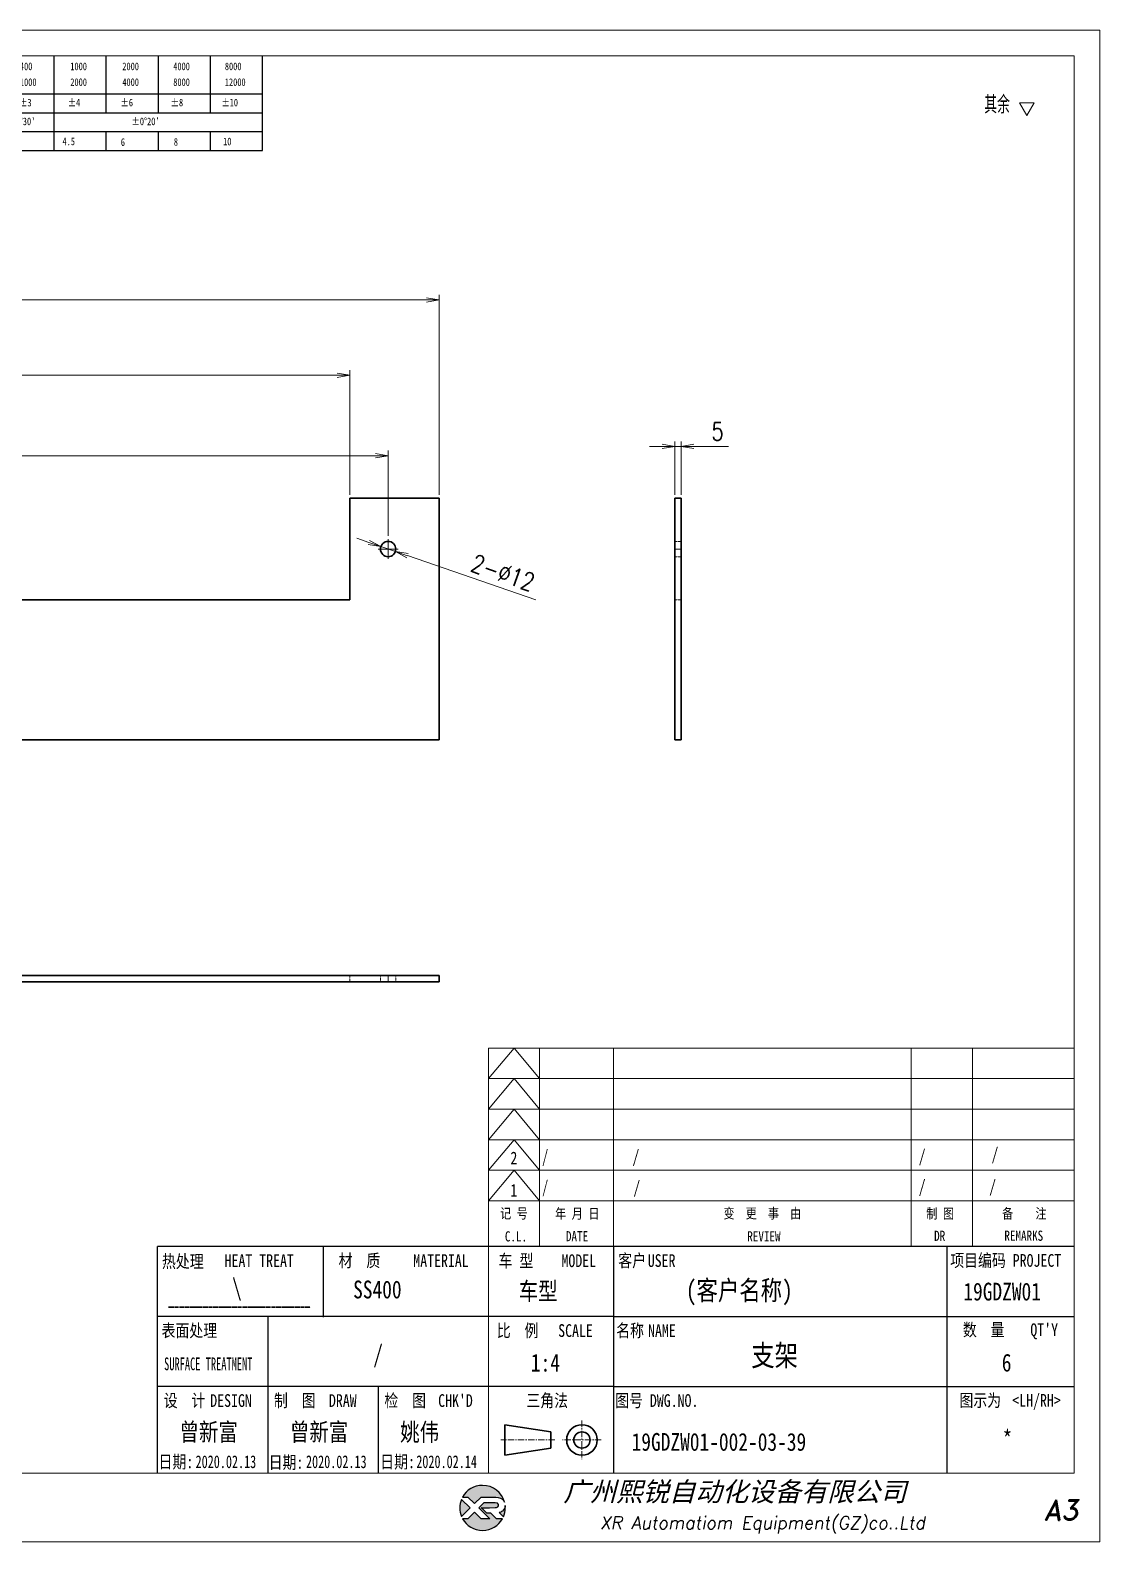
# Model space of a CAD drawing. Header units: millimetres. Extents: x 1333 to 142399, y -42879 to -5704.
# Drawn here: x 73110 to 73950, y -11024 to -9836 of the extents above; entities that cross this region are included whole.
import ezdxf
from ezdxf.enums import TextEntityAlignment as Align

# ---------------------------------------------------------------- set-up
doc = ezdxf.new("R2010")
doc.units = ezdxf.units.MM
doc.header["$LTSCALE"] = 0.5
for name, pattern in [('AM_ISO02W050x2', [3.75, 3, -0.75]), ('AM_ISO08W050x2', [9, 6, -0.75, 1.5, -0.75]), ('CENTER', [2, 1.25, -0.25, 0.25, -0.25]), ('DOT2', [0.125, 0, -0.125])]:
    doc.linetypes.add(name, pattern=pattern)
for name, color, linetype in [('DIM', 3, 'Continuous'), ('layer 1', 7, 'Continuous'), ('图\\M+19E79\\M+195B6\\M+18E9A', 7, 'Continuous'), ('图号', 7, 'Continuous'), ('图名', 7, 'Continuous'), ('数量', 7, 'Continuous'), ('材质', 7, 'Continuous'), ('表面处理', 7, 'Continuous'), ('车型', 7, 'Continuous')]:
    doc.layers.add(name, color=color, linetype=linetype)
for name, color, linetype, lineweight in [('中心线', 2, 'AM_ISO08W050x2', 18), ('图框', 7, 'Continuous', 18), ('标注线', 3, 'Continuous', 18), ('热处理', 7, 'Continuous', 20), ('粗实线', 7, 'Continuous', 35), ('粗点划线', 6, 'AM_ISO08W050x2', 35), ('虚线', 1, 'AM_ISO02W050x2', 18)]:
    doc.layers.add(name, color=color, linetype=linetype, lineweight=lineweight)
doc.layers.add('打印', color=7, linetype='Continuous', lineweight=15, plot=False)
doc.layers.add('打印-禁用', color=7, linetype='Continuous', lineweight=15, plot=False)
doc.styles.add('DIM', font='romans.shx', dxfattribs={"width": 0.8, "bigfont": 'bigfont.shx'})
doc.styles.add('STYLE1', font='')
doc.styles.add('国标', font='simfang.ttf', dxfattribs={"width": 0.8})
doc.styles.add('机械长仿宋', font='gbenor.shx', dxfattribs={"height": 1, "bigfont": 'gbcbig.shx'})
doc.styles.add('标题\\M+18E9A', font='romand.shx', dxfattribs={"oblique": 10, "bigfont": 'bigfont.shx'})
doc.styles.get('STYLE1').set_extended_font_data('SimSun')
doc.dimstyles.new('XR 1-4', dxfattribs={"dimscale": 4, "dimtxt": 3.5, "dimasz": 2.5, "dimexe": 1, "dimexo": 0.625, "dimgap": 1.2, "dimtad": 1, "dimdsep": 46, "dimtxsty": 'DIM', "dimblk": 'OPEN', "dimcen": 0, "dimclrd": 8, "dimclre": 8, "dimclrt": 2, "dimazin": 2, "dimtfac": 0.5, "dimtmove": 0, "dimatfit": 3, "dimldrblk": 'OPEN', "dimfxl": 0, "dimtolj": 2, "dimlwd": 18, "dimlwe": 18, "dimarcsym": 0})

# ---------------------------------------------------------------- blocks, each defined once
blk = doc.blocks.new('XR')
at = {"true_color": 0xfc8000}
h = blk.add_hatch(color=30, dxfattribs=at)
h.set_gradient(color1=(252, 128, 0), rotation=240, one_color=1, tint=1, name='INVCURVED')
edge = h.paths.add_edge_path()
edge.add_spline(control_points=[(-434.18, -5928.47), (-433.9, -5928.74), (-433.63, -5929.01), (-433.63, -5929.01), (-433.63, -5929.01), (-433.63, -5929.01), (-433.36, -5928.74), (-433.09, -5928.47)], knot_values=[0.5625, 0.5625, 0.5625, 0.5625, 0.625, 0.625, 0.625, 0.625, 0.6875, 0.6875, 0.6875, 0.6875], degree=3, periodic=0)
edge.add_spline(control_points=[(-433.09, -5928.47), (-432.82, -5928.2), (-432.54, -5927.93), (-432.54, -5927.93), (-432.54, -5927.93), (-432.54, -5927.93), (-432.04, -5927.93), (-431.53, -5927.93)], knot_values=[0.4375, 0.4375, 0.4375, 0.4375, 0.5, 0.5, 0.5, 0.5, 0.5625, 0.5625, 0.5625, 0.5625], degree=3, periodic=0)
edge.add_spline(control_points=[(-431.53, -5927.93), (-431.03, -5927.93), (-430.52, -5927.93), (-430.52, -5927.93), (-430.52, -5927.93), (-430, -5927.93), (-429.43, -5927.96), (-429.01, -5928.33)], knot_values=[0.25, 0.25, 0.25, 0.25, 0.3125, 0.3125, 0.3125, 0.3125, 0.4375, 0.4375, 0.4375, 0.4375], degree=3, periodic=0)
edge.add_spline(control_points=[(-429.01, -5928.33), (-428.88, -5928.44), (-428.78, -5928.59), (-428.71, -5928.75)], knot_values=[0.125, 0.125, 0.125, 0.125, 0.25, 0.25, 0.25, 0.25], degree=3, periodic=0)
edge.add_spline(control_points=[(-428.71, -5928.75), (-429.13, -5927.18), (-430.58, -5926.02), (-432.31, -5926.02)], knot_values=[0, 0, 0, 0, 0.125, 0.125, 0.125, 0.125], degree=3, periodic=0)
edge.add_spline(control_points=[(-432.31, -5926.02), (-433.72, -5926.02), (-434.94, -5926.79), (-435.58, -5927.93)], knot_values=[0.875, 0.875, 0.875, 0.875, 1, 1, 1, 1], degree=3, periodic=0)
edge.add_spline(control_points=[(-435.58, -5927.93), (-435.58, -5927.93), (-434.72, -5927.93), (-434.72, -5927.93), (-434.72, -5927.93), (-434.72, -5927.93), (-434.45, -5928.2), (-434.18, -5928.47)], knot_values=[0.6875, 0.6875, 0.6875, 0.6875, 0.8125, 0.8125, 0.8125, 0.8125, 0.875, 0.875, 0.875, 0.875], degree=3, periodic=0)
edge = h.paths.add_edge_path()
edge.add_spline(control_points=[(-434.79, -5929.26), (-435.04, -5929.02), (-435.34, -5928.72), (-435.54, -5928.53)], knot_values=[0.562504, 0.562504, 0.562504, 0.562504, 0.656252, 0.656252, 0.656252, 0.656252], degree=3, periodic=0)
edge.add_spline(control_points=[(-435.54, -5928.53), (-435.67, -5928.4), (-435.76, -5928.31), (-435.76, -5928.31), (-435.76, -5928.31), (-435.94, -5928.74), (-436.03, -5929.21), (-436.03, -5929.71)], knot_values=[0.25, 0.25, 0.25, 0.25, 0.312504, 0.312504, 0.312504, 0.312504, 0.562504, 0.562504, 0.562504, 0.562504], degree=3, periodic=0)
edge.add_spline(control_points=[(-436.03, -5929.71), (-436.03, -5930.2), (-435.94, -5930.67), (-435.76, -5931.1), (-435.76, -5931.1), (-435.4, -5930.75), (-435.05, -5930.4)], knot_values=[0.874998, 0.874998, 0.874998, 0.874998, 1.124998, 1.124998, 1.124998, 1.25, 1.25, 1.25, 1.25], degree=3, periodic=0)
edge.add_spline(control_points=[(-435.05, -5930.4), (-434.7, -5930.05), (-434.34, -5929.71), (-434.34, -5929.71), (-434.34, -5929.71), (-434.34, -5929.71), (-434.34, -5929.71), (-434.34, -5929.71)], knot_values=[0.749878, 0.749878, 0.749878, 0.749878, 0.874875, 0.874875, 0.874875, 0.874875, 0.874998, 0.874998, 0.874998, 0.874998], degree=3, periodic=0)
edge.add_spline(control_points=[(-434.34, -5929.71), (-434.34, -5929.71), (-434.34, -5929.71), (-434.34, -5929.71)], knot_values=[0.749634, 0.749634, 0.749634, 0.749634, 0.749817, 0.749817, 0.749817, 0.749817], degree=3, periodic=0)
edge.add_spline(control_points=[(-434.35, -5929.7), (-434.35, -5929.7), (-434.35, -5929.7), (-434.35, -5929.7)], knot_values=[0.738281, 0.738281, 0.738281, 0.738281, 0.742188, 0.742188, 0.742188, 0.742188], degree=3, periodic=0)
edge.add_spline(control_points=[(-434.35, -5929.7), (-434.36, -5929.69), (-434.37, -5929.68), (-434.38, -5929.67)], knot_values=[0.726563, 0.726563, 0.726563, 0.726563, 0.738281, 0.738281, 0.738281, 0.738281], degree=3, periodic=0)
edge.add_spline(control_points=[(-434.38, -5929.67), (-434.38, -5929.66), (-434.39, -5929.65), (-434.4, -5929.65)], knot_values=[0.718751, 0.718751, 0.718751, 0.718751, 0.726563, 0.726563, 0.726563, 0.726563], degree=3, periodic=0)
edge.add_spline(control_points=[(-434.4, -5929.65), (-434.42, -5929.63), (-434.45, -5929.6), (-434.47, -5929.58)], knot_values=[0.703126, 0.703126, 0.703126, 0.703126, 0.718751, 0.718751, 0.718751, 0.718751], degree=3, periodic=0)
edge.add_spline(control_points=[(-434.47, -5929.58), (-434.5, -5929.55), (-434.53, -5929.52), (-434.56, -5929.49)], knot_values=[0.687501, 0.687501, 0.687501, 0.687501, 0.703126, 0.703126, 0.703126, 0.703126], degree=3, periodic=0)
edge.add_spline(control_points=[(-434.56, -5929.49), (-434.63, -5929.42), (-434.71, -5929.35), (-434.79, -5929.26)], knot_values=[0.656252, 0.656252, 0.656252, 0.656252, 0.687501, 0.687501, 0.687501, 0.687501], degree=3, periodic=0)
at = {"true_color": 0x0348ff}
h = blk.add_hatch(color=160, dxfattribs=at)
h.set_gradient(color1=(3, 72, 255), color2=(0, 41, 153), one_color=1, tint=0.3, name='HEMISPHERICAL')
edge = h.paths.add_edge_path()
edge.add_spline(control_points=[(-432.54, -5929.67), (-432.26, -5929.95), (-431.94, -5930.23), (-431.66, -5930.51), (-431.66, -5930.51), (-431.66, -5930.51), (-431.66, -5930.51), (-431.66, -5930.51)], knot_values=[0.736842, 0.736842, 0.736842, 0.736842, 0.789474, 0.789474, 0.789474, 0.789474, 0.802633, 0.802633, 0.802633, 0.802633], degree=3, periodic=0)
edge.add_spline(control_points=[(-431.66, -5930.51), (-431.65, -5930.51), (-431.65, -5930.52), (-431.65, -5930.52)], knot_values=[0.802633, 0.802633, 0.802633, 0.802633, 0.815791, 0.815791, 0.815791, 0.815791], degree=3, periodic=0)
edge.add_spline(control_points=[(-431.65, -5930.52), (-431.64, -5930.53), (-431.64, -5930.53), (-431.64, -5930.53)], knot_values=[0.815791, 0.815791, 0.815791, 0.815791, 0.82237, 0.82237, 0.82237, 0.82237], degree=3, periodic=0)
edge.add_spline(control_points=[(-431.64, -5930.53), (-431.64, -5930.53), (-431.64, -5930.53), (-431.63, -5930.54)], knot_values=[0.82237, 0.82237, 0.82237, 0.82237, 0.828949, 0.828949, 0.828949, 0.828949], degree=3, periodic=0)
edge.add_spline(control_points=[(-431.63, -5930.54), (-431.63, -5930.54), (-431.63, -5930.54), (-431.63, -5930.54), (-431.63, -5930.54), (-431.63, -5930.54), (-431.59, -5930.54), (-431.52, -5930.54)], knot_values=[0.841901, 0.841901, 0.841901, 0.841901, 0.842105, 0.842105, 0.842105, 0.842105, 0.855264, 0.855264, 0.855264, 0.855264], degree=3, periodic=0)
edge.add_spline(control_points=[(-431.52, -5930.54), (-431.46, -5930.54), (-431.38, -5930.54), (-431.3, -5930.54)], knot_values=[0.855264, 0.855264, 0.855264, 0.855264, 0.868422, 0.868422, 0.868422, 0.868422], degree=3, periodic=0)
edge.add_spline(control_points=[(-431.3, -5930.54), (-431.26, -5930.54), (-431.22, -5930.54), (-431.18, -5930.54)], knot_values=[0.868422, 0.868422, 0.868422, 0.868422, 0.875, 0.875, 0.875, 0.875], degree=3, periodic=0)
edge.add_spline(control_points=[(-431.18, -5930.54), (-431.14, -5930.54), (-431.1, -5930.54), (-431.07, -5930.54)], knot_values=[0.875, 0.875, 0.875, 0.875, 0.881579, 0.881579, 0.881579, 0.881579], degree=3, periodic=0)
edge.add_spline(control_points=[(-431.07, -5930.54), (-431.05, -5930.54), (-431.04, -5930.54), (-431.03, -5930.54)], knot_values=[0.881579, 0.881579, 0.881579, 0.881579, 0.884869, 0.884869, 0.884869, 0.884869], degree=3, periodic=0)
edge.add_spline(control_points=[(-431.03, -5930.54), (-431.02, -5930.54), (-431, -5930.54), (-431, -5930.54)], knot_values=[0.884869, 0.884869, 0.884869, 0.884869, 0.888158, 0.888158, 0.888158, 0.888158], degree=3, periodic=0)
edge.add_spline(control_points=[(-431, -5930.54), (-430.99, -5930.54), (-430.99, -5930.54), (-430.98, -5930.54)], knot_values=[0.888158, 0.888158, 0.888158, 0.888158, 0.889803, 0.889803, 0.889803, 0.889803], degree=3, periodic=0)
edge.add_spline(control_points=[(-430.98, -5930.54), (-430.98, -5930.54), (-430.98, -5930.54), (-430.97, -5930.54)], knot_values=[0.889803, 0.889803, 0.889803, 0.889803, 0.891447, 0.891447, 0.891447, 0.891447], degree=3, periodic=0)
edge.add_spline(control_points=[(-430.97, -5930.54), (-430.97, -5930.54), (-430.97, -5930.54), (-430.97, -5930.54)], knot_values=[0.891447, 0.891447, 0.891447, 0.891447, 0.89227, 0.89227, 0.89227, 0.89227], degree=3, periodic=0)
edge.add_spline(control_points=[(-430.97, -5930.54), (-430.97, -5930.54), (-430.97, -5930.54), (-430.97, -5930.54)], knot_values=[0.89227, 0.89227, 0.89227, 0.89227, 0.893092, 0.893092, 0.893092, 0.893092], degree=3, periodic=0)
edge.add_spline(control_points=[(-430.97, -5930.54), (-430.97, -5930.54), (-430.97, -5930.54), (-430.97, -5930.54)], knot_values=[0.893092, 0.893092, 0.893092, 0.893092, 0.893503, 0.893503, 0.893503, 0.893503], degree=3, periodic=0)
edge.add_spline(control_points=[(-430.97, -5930.54), (-430.97, -5930.54), (-430.97, -5930.54), (-430.97, -5930.54)], knot_values=[0.893503, 0.893503, 0.893503, 0.893503, 0.893914, 0.893914, 0.893914, 0.893914], degree=3, periodic=0)
edge.add_spline(control_points=[(-430.97, -5930.54), (-430.97, -5930.54), (-430.97, -5930.54), (-430.97, -5930.54)], knot_values=[0.893914, 0.893914, 0.893914, 0.893914, 0.89412, 0.89412, 0.89412, 0.89412], degree=3, periodic=0)
edge.add_spline(control_points=[(-430.97, -5930.54), (-430.97, -5930.54), (-430.97, -5930.54), (-430.97, -5930.54)], knot_values=[0.89412, 0.89412, 0.89412, 0.89412, 0.894326, 0.894326, 0.894326, 0.894326], degree=3, periodic=0)
edge.add_spline(control_points=[(-430.97, -5930.54), (-430.97, -5930.54), (-430.97, -5930.54), (-430.97, -5930.54)], knot_values=[0.894428, 0.894428, 0.894428, 0.894428, 0.894531, 0.894531, 0.894531, 0.894531], degree=3, periodic=0)
edge.add_spline(control_points=[(-430.97, -5930.54), (-430.97, -5930.54), (-430.97, -5930.54), (-430.97, -5930.54)], knot_values=[0.894531, 0.894531, 0.894531, 0.894531, 0.894583, 0.894583, 0.894583, 0.894583], degree=3, periodic=0)
edge.add_spline(control_points=[(-430.97, -5930.54), (-430.97, -5930.54), (-430.97, -5930.54), (-430.97, -5930.54), (-430.97, -5930.54), (-430.97, -5930.54), (-430.73, -5930.78), (-430.49, -5931.01)], knot_values=[0.894685, 0.894685, 0.894685, 0.894685, 0.894737, 0.894737, 0.894737, 0.894737, 0.921052, 0.921052, 0.921052, 0.921052], degree=3, periodic=0)
edge.add_spline(control_points=[(-430.49, -5931.01), (-430.26, -5931.24), (-430.02, -5931.48), (-430.02, -5931.48)], knot_values=[0.921052, 0.921052, 0.921052, 0.921052, 0.947368, 0.947368, 0.947368, 0.947368], degree=3, periodic=0)
edge.add_spline(control_points=[(-430.02, -5931.48), (-430.02, -5931.48), (-430.02, -5931.48), (-430.02, -5931.48)], knot_values=[0.947522, 0.947522, 0.947522, 0.947522, 0.947573, 0.947573, 0.947573, 0.947573], degree=3, periodic=0)
edge.add_spline(control_points=[(-430.02, -5931.48), (-430.02, -5931.48), (-430.02, -5931.48), (-430.02, -5931.48)], knot_values=[0.947573, 0.947573, 0.947573, 0.947573, 0.947676, 0.947676, 0.947676, 0.947676], degree=3, periodic=0)
edge.add_spline(control_points=[(-430.02, -5931.48), (-430.02, -5931.48), (-430.02, -5931.48), (-430.02, -5931.48)], knot_values=[0.947676, 0.947676, 0.947676, 0.947676, 0.947779, 0.947779, 0.947779, 0.947779], degree=3, periodic=0)
edge.add_spline(control_points=[(-430.02, -5931.48), (-430.02, -5931.48), (-430.02, -5931.48), (-430.02, -5931.48)], knot_values=[0.947779, 0.947779, 0.947779, 0.947779, 0.947984, 0.947984, 0.947984, 0.947984], degree=3, periodic=0)
edge.add_spline(control_points=[(-430.02, -5931.48), (-430.02, -5931.48), (-430.02, -5931.48), (-430.02, -5931.48)], knot_values=[0.947984, 0.947984, 0.947984, 0.947984, 0.94819, 0.94819, 0.94819, 0.94819], degree=3, periodic=0)
edge.add_spline(control_points=[(-430.02, -5931.48), (-430.02, -5931.48), (-430.02, -5931.48), (-430.02, -5931.48)], knot_values=[0.94819, 0.94819, 0.94819, 0.94819, 0.948601, 0.948601, 0.948601, 0.948601], degree=3, periodic=0)
edge.add_spline(control_points=[(-430.02, -5931.48), (-430.02, -5931.48), (-430.02, -5931.48), (-430.02, -5931.48)], knot_values=[0.948601, 0.948601, 0.948601, 0.948601, 0.949012, 0.949012, 0.949012, 0.949012], degree=3, periodic=0)
edge.add_spline(control_points=[(-430.02, -5931.48), (-430.02, -5931.48), (-430.01, -5931.48), (-430.01, -5931.48)], knot_values=[0.949012, 0.949012, 0.949012, 0.949012, 0.949834, 0.949834, 0.949834, 0.949834], degree=3, periodic=0)
edge.add_spline(control_points=[(-430.01, -5931.48), (-430.01, -5931.48), (-430.01, -5931.48), (-430.01, -5931.48)], knot_values=[0.949834, 0.949834, 0.949834, 0.949834, 0.950657, 0.950657, 0.950657, 0.950657], degree=3, periodic=0)
edge.add_spline(control_points=[(-430.01, -5931.48), (-430.01, -5931.48), (-430, -5931.48), (-430, -5931.48)], knot_values=[0.950657, 0.950657, 0.950657, 0.950657, 0.952301, 0.952301, 0.952301, 0.952301], degree=3, periodic=0)
edge.add_spline(control_points=[(-430, -5931.48), (-429.99, -5931.48), (-429.98, -5931.48), (-429.98, -5931.48)], knot_values=[0.952301, 0.952301, 0.952301, 0.952301, 0.953946, 0.953946, 0.953946, 0.953946], degree=3, periodic=0)
edge.add_spline(control_points=[(-429.98, -5931.48), (-429.96, -5931.48), (-429.95, -5931.48), (-429.93, -5931.48)], knot_values=[0.953946, 0.953946, 0.953946, 0.953946, 0.957236, 0.957236, 0.957236, 0.957236], degree=3, periodic=0)
edge.add_spline(control_points=[(-429.93, -5931.48), (-429.91, -5931.48), (-429.89, -5931.48), (-429.87, -5931.48)], knot_values=[0.957236, 0.957236, 0.957236, 0.957236, 0.960525, 0.960525, 0.960525, 0.960525], degree=3, periodic=0)
edge.add_spline(control_points=[(-429.87, -5931.48), (-429.82, -5931.48), (-429.77, -5931.48), (-429.71, -5931.48)], knot_values=[0.960525, 0.960525, 0.960525, 0.960525, 0.967104, 0.967104, 0.967104, 0.967104], degree=3, periodic=0)
edge.add_spline(control_points=[(-429.71, -5931.48), (-429.65, -5931.48), (-429.59, -5931.48), (-429.53, -5931.48)], knot_values=[0.967104, 0.967104, 0.967104, 0.967104, 0.973683, 0.973683, 0.973683, 0.973683], degree=3, periodic=0)
edge.add_spline(control_points=[(-429.53, -5931.48), (-429.41, -5931.48), (-429.29, -5931.48), (-429.19, -5931.48)], knot_values=[0.973683, 0.973683, 0.973683, 0.973683, 0.98684, 0.98684, 0.98684, 0.98684], degree=3, periodic=0)
edge.add_spline(control_points=[(-429.19, -5931.48), (-429.1, -5931.48), (-429.04, -5931.48), (-429.04, -5931.48), (-429.67, -5932.62), (-430.9, -5933.39), (-432.31, -5933.39)], knot_values=[0.98684, 0.98684, 0.98684, 0.98684, 1, 1, 1, 1.052632, 1.052632, 1.052632, 1.052632], degree=3, periodic=0)
edge.add_spline(control_points=[(-432.31, -5933.39), (-433.72, -5933.39), (-434.94, -5932.62), (-435.58, -5931.48), (-435.58, -5931.48), (-435.58, -5931.48), (-435.36, -5931.48), (-435.15, -5931.48)], knot_values=[0.052632, 0.052632, 0.052632, 0.052632, 0.105263, 0.105263, 0.105263, 0.105263, 0.131579, 0.131579, 0.131579, 0.131579], degree=3, periodic=0)
edge.add_spline(control_points=[(-435.15, -5931.48), (-434.93, -5931.48), (-434.72, -5931.48), (-434.72, -5931.48), (-434.72, -5931.48), (-434.72, -5931.48), (-434.45, -5931.21), (-434.18, -5930.94)], knot_values=[0.131579, 0.131579, 0.131579, 0.131579, 0.157895, 0.157895, 0.157895, 0.157895, 0.184211, 0.184211, 0.184211, 0.184211], degree=3, periodic=0)
edge.add_spline(control_points=[(-434.18, -5930.94), (-433.9, -5930.67), (-433.63, -5930.4), (-433.63, -5930.4), (-433.63, -5930.4), (-433.63, -5930.4), (-433.36, -5930.67), (-433.09, -5930.94)], knot_values=[0.184211, 0.184211, 0.184211, 0.184211, 0.210526, 0.210526, 0.210526, 0.210526, 0.236842, 0.236842, 0.236842, 0.236842], degree=3, periodic=0)
edge.add_spline(control_points=[(-433.09, -5930.94), (-432.82, -5931.21), (-432.54, -5931.48), (-432.54, -5931.48), (-432.54, -5931.48), (-432.54, -5931.48), (-432.19, -5931.48), (-431.83, -5931.48)], knot_values=[0.236842, 0.236842, 0.236842, 0.236842, 0.263158, 0.263158, 0.263158, 0.263158, 0.289474, 0.289474, 0.289474, 0.289474], degree=3, periodic=0)
edge.add_spline(control_points=[(-431.83, -5931.48), (-431.48, -5931.48), (-431.12, -5931.48), (-431.12, -5931.48), (-431.12, -5931.48), (-431.12, -5931.48), (-431.57, -5931.03), (-432.02, -5930.59)], knot_values=[0.289474, 0.289474, 0.289474, 0.289474, 0.315789, 0.315789, 0.315789, 0.315789, 0.342105, 0.342105, 0.342105, 0.342105], degree=3, periodic=0)
edge.add_spline(control_points=[(-432.02, -5930.59), (-432.47, -5930.15), (-432.92, -5929.71), (-432.92, -5929.71), (-432.92, -5929.71), (-432.92, -5929.71), (-432.71, -5929.5), (-432.5, -5929.29)], knot_values=[0.342105, 0.342105, 0.342105, 0.342105, 0.368421, 0.368421, 0.368421, 0.368421, 0.394737, 0.394737, 0.394737, 0.394737], degree=3, periodic=0)
edge.add_spline(control_points=[(-432.5, -5929.29), (-432.3, -5929.09), (-432.09, -5928.88), (-432.09, -5928.88)], knot_values=[0.394737, 0.394737, 0.394737, 0.394737, 0.421053, 0.421053, 0.421053, 0.421053], degree=3, periodic=0)
edge.add_spline(control_points=[(-432.09, -5928.88), (-432.09, -5928.88), (-432.06, -5928.86), (-432.06, -5928.86)], knot_values=[0.421053, 0.421053, 0.421053, 0.421053, 0.473684, 0.473684, 0.473684, 0.473684], degree=3, periodic=0)
edge.add_spline(control_points=[(-432.06, -5928.86), (-432.06, -5928.86), (-432.06, -5928.86), (-432.06, -5928.86), (-432.06, -5928.86), (-432.06, -5928.86), (-430.4, -5928.86), (-430.26, -5928.86)], knot_values=[0.473684, 0.473684, 0.473684, 0.473684, 0.473684, 0.473684, 0.473684, 0.473684, 0.526316, 0.526316, 0.526316, 0.526316], degree=3, periodic=0)
edge.add_spline(control_points=[(-430.26, -5928.86), (-429.54, -5928.86), (-429.62, -5929.4), (-429.83, -5929.55)], knot_values=[0.526316, 0.526316, 0.526316, 0.526316, 0.578947, 0.578947, 0.578947, 0.578947], degree=3, periodic=0)
edge.add_spline(control_points=[(-429.83, -5929.55), (-429.94, -5929.62), (-430.08, -5929.65), (-430.26, -5929.65), (-430.26, -5929.65), (-430.26, -5929.65), (-430.48, -5929.65), (-430.71, -5929.66)], knot_values=[0.578947, 0.578947, 0.578947, 0.578947, 0.631579, 0.631579, 0.631579, 0.631579, 0.657895, 0.657895, 0.657895, 0.657895], degree=3, periodic=0)
edge.add_spline(control_points=[(-430.71, -5929.66), (-430.93, -5929.66), (-431.15, -5929.67), (-431.15, -5929.67), (-431.15, -5929.67), (-431.15, -5929.67), (-432.54, -5929.67), (-432.54, -5929.67)], knot_values=[0.657895, 0.657895, 0.657895, 0.657895, 0.684211, 0.684211, 0.684211, 0.684211, 0.736842, 0.736842, 0.736842, 0.736842], degree=3, periodic=0)
edge = h.paths.add_edge_path()
edge.add_spline(control_points=[(-428.6, -5929.32), (-428.61, -5929.67), (-428.76, -5930), (-429.06, -5930.22)], knot_values=[0.8, 0.8, 0.8, 0.8, 1, 1, 1, 1], degree=3, periodic=0)
edge.add_spline(control_points=[(-429.06, -5930.22), (-429.22, -5930.34), (-429.41, -5930.43), (-429.61, -5930.48)], knot_values=[0.6, 0.6, 0.6, 0.6, 0.8, 0.8, 0.8, 0.8], degree=3, periodic=0)
edge.add_spline(control_points=[(-429.61, -5930.48), (-429.61, -5930.48), (-428.9, -5931.19), (-428.9, -5931.19), (-428.9, -5931.19), (-428.69, -5930.73), (-428.58, -5930.23), (-428.58, -5929.71)], knot_values=[0.2, 0.2, 0.2, 0.2, 0.4, 0.4, 0.4, 0.4, 0.6, 0.6, 0.6, 0.6], degree=3, periodic=0)
edge.add_spline(control_points=[(-428.58, -5929.71), (-428.58, -5929.58), (-428.59, -5929.45), (-428.6, -5929.32)], knot_values=[0, 0, 0, 0, 0.2, 0.2, 0.2, 0.2], degree=3, periodic=0)
at = {"layer": 'layer 1', "color": 30}
for points, knots in [([(-432.31, -5926.02), (-430.58, -5926.02), (-429.13, -5927.18), (-428.71, -5928.75), (-428.71, -5928.75), (-428.78, -5928.59), (-428.88, -5928.44), (-429.01, -5928.33), (-429.01, -5928.33), (-429.43, -5927.96), (-430, -5927.93), (-430.52, -5927.93), (-430.52, -5927.93), (-430.52, -5927.93), (-432.54, -5927.93), (-432.54, -5927.93), (-432.54, -5927.93), (-432.54, -5927.93), (-433.63, -5929.01), (-433.63, -5929.01), (-433.63, -5929.01), (-433.63, -5929.01), (-434.72, -5927.93), (-434.72, -5927.93), (-434.72, -5927.93), (-434.72, -5927.93), (-435.58, -5927.93), (-435.58, -5927.93), (-435.58, -5927.93), (-434.94, -5926.79), (-433.72, -5926.02), (-432.31, -5926.02)], [0, 0, 0, 0, 0.125, 0.125, 0.125, 0.125, 0.25, 0.25, 0.25, 0.25, 0.375, 0.375, 0.375, 0.375, 0.5, 0.5, 0.5, 0.5, 0.625, 0.625, 0.625, 0.625, 0.75, 0.75, 0.75, 0.75, 0.875, 0.875, 0.875, 0.875, 1, 1, 1, 1]), ([(-435.76, -5931.1), (-435.94, -5930.67), (-436.03, -5930.2), (-436.03, -5929.71), (-436.03, -5929.71), (-436.03, -5929.21), (-435.94, -5928.74), (-435.76, -5928.31), (-435.76, -5928.31), (-435.76, -5928.31), (-434.34, -5929.71), (-434.34, -5929.71), (-434.34, -5929.71), (-434.34, -5929.71), (-435.76, -5931.1), (-435.76, -5931.1)], [0, 0, 0, 0, 0.25, 0.25, 0.25, 0.25, 0.5, 0.5, 0.5, 0.5, 0.75, 0.75, 0.75, 0.75, 1, 1, 1, 1])]:
    blk.add_open_spline(points, degree=3, knots=knots, dxfattribs=at)
at = {"layer": 'layer 1', "color": 154}
for points, knots in [([(-429.04, -5931.48), (-429.67, -5932.62), (-430.9, -5933.39), (-432.31, -5933.39), (-432.31, -5933.39), (-433.72, -5933.39), (-434.94, -5932.62), (-435.58, -5931.48), (-435.58, -5931.48), (-435.58, -5931.48), (-434.72, -5931.48), (-434.72, -5931.48), (-434.72, -5931.48), (-434.72, -5931.48), (-433.63, -5930.4), (-433.63, -5930.4), (-433.63, -5930.4), (-433.63, -5930.4), (-432.54, -5931.48), (-432.54, -5931.48), (-432.54, -5931.48), (-432.54, -5931.48), (-431.12, -5931.48), (-431.12, -5931.48), (-431.12, -5931.48), (-431.12, -5931.48), (-432.92, -5929.71), (-432.92, -5929.71), (-432.92, -5929.71), (-432.92, -5929.71), (-432.09, -5928.88), (-432.09, -5928.88), (-432.09, -5928.88), (-432.09, -5928.88), (-432.06, -5928.86), (-432.06, -5928.86), (-432.06, -5928.86), (-432.06, -5928.86), (-430.4, -5928.86), (-430.26, -5928.86), (-430.26, -5928.86), (-429.54, -5928.86), (-429.62, -5929.4), (-429.83, -5929.55), (-429.83, -5929.55), (-429.94, -5929.62), (-430.08, -5929.65), (-430.26, -5929.65), (-430.26, -5929.65), (-430.26, -5929.65), (-431.15, -5929.67), (-431.15, -5929.67), (-431.15, -5929.67), (-431.15, -5929.67), (-432.54, -5929.67), (-432.54, -5929.67), (-432.54, -5929.67), (-432.26, -5929.95), (-431.94, -5930.23), (-431.66, -5930.51), (-431.66, -5930.51), (-431.66, -5930.51), (-431.63, -5930.54), (-431.63, -5930.54), (-431.63, -5930.54), (-431.63, -5930.54), (-430.97, -5930.54), (-430.97, -5930.54), (-430.97, -5930.54), (-430.97, -5930.54), (-430.02, -5931.48), (-430.02, -5931.48), (-430.02, -5931.48), (-430.02, -5931.48), (-429.04, -5931.48), (-429.04, -5931.48)], [0, 0, 0, 0, 0.052632, 0.052632, 0.052632, 0.052632, 0.105263, 0.105263, 0.105263, 0.105263, 0.157895, 0.157895, 0.157895, 0.157895, 0.210526, 0.210526, 0.210526, 0.210526, 0.263158, 0.263158, 0.263158, 0.263158, 0.315789, 0.315789, 0.315789, 0.315789, 0.368421, 0.368421, 0.368421, 0.368421, 0.421053, 0.421053, 0.421053, 0.421053, 0.473684, 0.473684, 0.473684, 0.473684, 0.526316, 0.526316, 0.526316, 0.526316, 0.578947, 0.578947, 0.578947, 0.578947, 0.631579, 0.631579, 0.631579, 0.631579, 0.684211, 0.684211, 0.684211, 0.684211, 0.736842, 0.736842, 0.736842, 0.736842, 0.789474, 0.789474, 0.789474, 0.789474, 0.842105, 0.842105, 0.842105, 0.842105, 0.894737, 0.894737, 0.894737, 0.894737, 0.947368, 0.947368, 0.947368, 0.947368, 1, 1, 1, 1]), ([(-428.6, -5929.32), (-428.59, -5929.45), (-428.58, -5929.58), (-428.58, -5929.71), (-428.58, -5929.71), (-428.58, -5930.23), (-428.69, -5930.73), (-428.9, -5931.19), (-428.9, -5931.19), (-428.9, -5931.19), (-429.61, -5930.48), (-429.61, -5930.48), (-429.61, -5930.48), (-429.41, -5930.43), (-429.22, -5930.34), (-429.06, -5930.22), (-429.06, -5930.22), (-428.76, -5930), (-428.61, -5929.67), (-428.6, -5929.32)], [0, 0, 0, 0, 0.2, 0.2, 0.2, 0.2, 0.4, 0.4, 0.4, 0.4, 0.6, 0.6, 0.6, 0.6, 0.8, 0.8, 0.8, 0.8, 1, 1, 1, 1])]:
    blk.add_open_spline(points, degree=3, knots=knots, dxfattribs=at)
blk = doc.blocks.new('GZDEH零件A3图框V01版')
at = {"layer": '中心线', "color": 1, "linetype": 'CENTER', "lineweight": 5, "ltscale": 2}
for p, q in [((3175.82, -1822.66), (3175.82, -1830.26)), ((3170.49, -1826.46), (3159.89, -1826.46)), ((3179.62, -1826.46), (3172.02, -1826.46))]:
    blk.add_line(p, q, dxfattribs=at)
at = {"layer": '图\\M+19E79\\M+195B6\\M+18E9A', "color": 9}
for p, q in [((3072.2, -1561.98), (3072.2, -1554.46)), ((3082.42, -1561.98), (3082.42, -1554.46)), ((3092.64, -1561.98), (3092.64, -1554.46)), ((3102.86, -1561.98), (3102.86, -1554.46)), ((3113.09, -1573.08), (3113.09, -1554.46)), ((2996.09, -1561.98), (3113.09, -1561.98)), ((3072.2, -1573.08), (3072.2, -1561.98)), ((3082.42, -1565.68), (3082.42, -1561.98)), ((3092.64, -1565.68), (3092.64, -1561.98)), ((3102.86, -1565.68), (3102.86, -1561.98)), ((2996.09, -1565.68), (3113.09, -1565.68)), ((2996.09, -1569.38), (3113.09, -1569.38)), ((3082.42, -1573.08), (3082.42, -1569.48)), ((3092.64, -1573.08), (3092.64, -1569.38)), ((3102.86, -1573.08), (3102.86, -1569.38)), ((2990.09, -1573.08), (3113.09, -1573.08)), ((3272.49, -1788.46), (3092.49, -1788.46)), ((3124.99, -1788.46), (3124.99, -1802.35)), ((3181.99, -1788.46), (3181.99, -1832.96)), ((3247.49, -1788.46), (3247.49, -1832.96)), ((3181.99, -1802.21), (3092.49, -1802.21)), ((3114.17, -1802.21), (3114.17, -1815.96)), ((3181.99, -1802.21), (3272.49, -1802.21)), ((3181.99, -1815.96), (3092.49, -1815.96)), ((3114.17, -1815.96), (3114.17, -1832.96)), ((3114.17, -1815.96), (3114.17, -1832.96)), ((3135.83, -1815.96), (3135.83, -1832.96)), ((3135.83, -1815.96), (3135.83, -1832.96)), ((3181.99, -1815.96), (3272.49, -1815.96))]:
    blk.add_line(p, q, dxfattribs=at)
at = {"layer": '图\\M+19E79\\M+195B6\\M+18E9A', "color": 7}
blk.add_line((3272.49, -1788.46), (3092.49, -1788.46), dxfattribs=at)
at = {"layer": '图\\M+19E79\\M+195B6\\M+18E9A', "color": 9, "linetype": 'Continuous'}
blk.add_line((3092.49, -1832.96), (3092.49, -1788.46), dxfattribs=at)
at = {"layer": '图框', "linetype": 'Continuous'}
for p, q in [((3272.49, -1554.46), (2882.49, -1554.46)), ((3272.49, -1832.96), (3272.49, -1554.46)), ((3157.49, -1749.46), (3272.49, -1749.46)), ((3157.49, -1832.96), (3157.49, -1749.46)), ((2882.49, -1832.96), (3272.49, -1832.96))]:
    blk.add_line(p, q, dxfattribs=at)
at = {"layer": '图框', "color": 9}
for p, q in [((3157.49, -1755.46), (3162.49, -1749.46)), ((3162.49, -1749.46), (3167.49, -1755.46)), ((3167.49, -1788.46), (3167.49, -1749.46)), ((3240.49, -1788.46), (3240.49, -1749.46)), ((3252.49, -1749.46), (3252.49, -1788.46)), ((3157.49, -1755.46), (3272.49, -1755.46)), ((3157.49, -1761.46), (3162.49, -1755.46)), ((3162.49, -1755.46), (3167.49, -1761.46)), ((3157.49, -1761.46), (3272.49, -1761.46)), ((3157.49, -1767.46), (3162.49, -1761.46)), ((3162.49, -1761.46), (3167.49, -1767.46)), ((3157.49, -1767.46), (3272.49, -1767.46)), ((3157.49, -1773.46), (3162.49, -1767.46)), ((3162.49, -1767.46), (3167.49, -1773.46)), ((3157.49, -1773.46), (3272.49, -1773.46)), ((3157.49, -1779.46), (3162.49, -1773.46)), ((3162.49, -1773.46), (3167.49, -1779.46)), ((3157.49, -1779.46), (3272.49, -1779.46))]:
    blk.add_line(p, q, dxfattribs=at)
at = {"layer": '图框', "color": 9, "linetype": 'Continuous'}
blk.add_line((3181.99, -1749.46), (3181.99, -1832.96), dxfattribs=at)
at = {"layer": '图框', "color": 2, "linetype": 'ByBlock', "lineweight": 35}
for p, q in [((3169.69, -1824.86), (3160.69, -1823.46)), ((3160.69, -1829.46), (3160.69, -1823.46)), ((3169.69, -1824.86), (3169.69, -1828.06)), ((3169.69, -1828.06), (3160.69, -1829.46))]:
    blk.add_line(p, q, dxfattribs=at)
for radius in [3, 1.6]:
    blk.add_circle((3175.82, -1826.46), radius, dxfattribs=at)
at = {"layer": '打印-禁用', "linetype": 'Continuous'}
for p, q in [((3277.49, -1549.46), (2857.49, -1549.46)), ((3277.49, -1846.46), (3277.49, -1549.46)), ((2857.49, -1846.46), (3277.49, -1846.46))]:
    blk.add_line(p, q, dxfattribs=at)
at = {"layer": 'DIM', "xscale": 1.199999999999818, "yscale": 1.199999999999818, "zscale": 1.199999999999818}
blk.add_blockref('XR', (3675.07, 5275.84), dxfattribs=at)
at = {"layer": '图\\M+19E79\\M+195B6\\M+18E9A', "color": 9, "style": '国标'}
for s, height, width, p in [('400', 1.5, 0.8, (3065.46, -1557.31)), ('1000', 1.5, 0.8, (3075.36, -1557.31)), ('2000', 1.5, 0.8, (3085.57, -1557.31)), ('4000', 1.5, 0.8, (3095.57, -1557.31)), ('8000', 1.5, 0.8, (3105.7, -1557.31)), ('1000', 1.5, 0.8, (3065.46, -1560.41)), ('2000', 1.5, 0.8, (3075.36, -1560.41)), ('4000', 1.5, 0.8, (3085.57, -1560.41)), ('8000', 1.5, 0.8, (3095.57, -1560.41)), ('12000', 1.5, 0.8, (3105.7, -1560.41)), ('±3', 1.5, 0.8, (3065.3, -1564.42)), ('±4', 1.5, 0.8, (3074.85, -1564.42)), ('±6', 1.5, 0.8, (3085.22, -1564.42)), ('±8', 1.5, 0.8, (3095.06, -1564.42)), ('±10', 1.5, 0.8, (3105.02, -1564.42)), ("±0%%D30'", 1.5, 0.8, (3062.98, -1568.12)), ("±0%%D20'", 1.5, 0.8, (3087.38, -1568.12)), ('4.5', 1.5, 0.8, (3073.82, -1572.05)), ('6', 1.5, 0.8, (3085.28, -1572.19)), ('8', 1.5, 0.8, (3095.68, -1572.15)), ('10', 1.5, 0.8, (3105.36, -1572.06)), ('热处理', 2.5, 0.8, (3093.35, -1792.61)), ('材  质', 2.5, 0.8, (3128.04, -1792.46)), ('项目编码 PROJECT', 2.5, 0.8, (3248.13, -1792.43)), ('表面处理', 2.5, 0.8, (3093.27, -1806.21)), ('比  例\u3000', 2.5, 0.8, (3159.1, -1806.21)), ('SCALE', 2.5, 0.8, (3171.15, -1806.21)), ('名称\u3000', 2.5, 0.8, (3182.54, -1806.21)), ('NAME', 2.5, 0.8, (3188.8, -1806.21)), ('数  量', 2.5, 0.8, (3250.61, -1806.05)), ("QT'Y ", 2.5, 0.8, (3263.86, -1806.05)), ('SURFACE TREATMENT', 2.5, 0.6, (3093.77, -1812.75)), (' DESIGN', 2.5, 0.8, (3101.47, -1819.96)), (' DRAW', 2.5, 0.8, (3124.78, -1819.96)), ("CHK'D", 2.5, 0.8, (3147.58, -1819.96)), ('三角法', 2.5, 0.8, (3164.9, -1819.96)), ('图号', 2.5, 0.8, (3182.36, -1819.96)), ('DWG.NO.', 2.5, 0.8, (3189.16, -1819.96)), ('图示为', 2.5, 0.8, (3249.94, -1819.93)), ('<LH/RH>', 2.5, 0.8, (3260.31, -1819.93))]:
    blk.add_text(s, height=height, dxfattribs=dict(at, width=width)).set_placement(p)
at = {"layer": '图\\M+19E79\\M+195B6\\M+18E9A', "color": 9, "style": '国标', "width": 0.8}
for s, p in [('HEAT TREAT', (3112.45, -1792.46)), ('MATERIAL', (3148.14, -1792.46)), ('客户', (3185.68, -1792.46)), ('USER', (3191.46, -1792.46)), ('设  计', (3097.79, -1819.96)), ('制  图', (3119.43, -1819.96)), ('检  图', (3141.11, -1819.96)), ('日期:', (3096.09, -1832)), ('日期:', (3117.71, -1832.1)), ('日期:', (3139.62, -1832))]:
    blk.add_text(s, height=2.5, dxfattribs=at).set_placement(p, align=Align.CENTER)
for s, p in [('车 型', (3162.87, -1791.2)), ('MODEL', (3175.2, -1791.24))]:
    blk.add_text(s, height=2.5, dxfattribs=at).set_placement(p, align=Align.MIDDLE)
at = {"layer": '图\\M+19E79\\M+195B6\\M+18E9A', "color": 7, "lineweight": -3, "style": 'STYLE1', "oblique": 15}
blk.add_text('广州熙锐自动化设备有限公司 ', height=3.8, dxfattribs=at).set_placement((3172.16, -1838.51))
at = {"layer": '图\\M+19E79\\M+195B6\\M+18E9A', "color": 7, "style": '标题\\M+18E9A', "oblique": 10}
for s, height, p in [('A3', 4, (3269.91, -1840.2)), ('XR Automatiom Equipment(GZ)co..Ltd', 2.5, (3211.26, -1842.9))]:
    blk.add_text(s, height=height, dxfattribs=at).set_placement(p, align=Align.MIDDLE)
at = {"layer": '图框', "color": 9, "style": '国标', "width": 0.8}
for s, p in [('记 号', (3162.47, -1782.94)), ('年 月 日', (3174.9, -1782.98)), ('变  更  事  由', (3211.24, -1782.93)), ('C.L.', (3162.86, -1787.45)), ('DATE', (3174.85, -1787.42)), ('REVIEW', (3211.55, -1787.45))]:
    blk.add_text(s, height=2, dxfattribs=at).set_placement(p, align=Align.CENTER)
for s, p in [('制 图', (3246.15, -1781.95)), ('备    注', (3262.68, -1781.92)), ('DR', (3246.06, -1786.34)), ('REMARKS', (3262.57, -1786.32))]:
    blk.add_text(s, height=2, dxfattribs=at).set_placement(p, align=Align.MIDDLE)
blk = doc.blocks.new('DEH A3')
at = {"layer": '图框'}
blk.add_blockref('GZDEH零件A3图框V01版', (-2857.49, 1846.46), dxfattribs=at)
blk = doc.blocks.new('FINISHER_1')
at = {"layer": '标注线'}
for p, q in [((0, 0), (-1.44, 2.5)), ((-1.44, 2.5), (1.44, 2.5)), ((1.44, 2.5), (0, 0))]:
    blk.add_line(p, q, dxfattribs=at)
blk = doc.blocks.new('其余任何12.5')
at = {"layer": '标注线', "color": 2, "linetype": 'ByBlock', "lineweight": 30}
blk.add_blockref('FINISHER_1', (0, 0), dxfattribs=at)
at = {"layer": '标注线', "color": 7, "linetype": 'DOT2', "style": '机械长仿宋'}
blk.add_text('其余', height=3.5, dxfattribs=at).set_placement((-8.38, 0.4))
blk = doc.blocks.new('_Open')
at = {"color": 0, "linetype": 'ByBlock', "lineweight": -2}
for p, q in [((-1, 0.17), (0, 0)), ((-1, -0.17), (0, 0)), ((0, 0), (-1, 0))]:
    blk.add_line(p, q, dxfattribs=at)
blk = doc.blocks.new('*D197')
at = {"layer": 'Defpoints', "color": 0, "transparency": 16777216}
for p in [(73431.4, -10047.8), (72631.4, -10203.6), (73431.4, -10203.6)]:
    blk.add_point(p, dxfattribs=at)
at = {"layer": 'DIM', "color": 8, "lineweight": 18, "transparency": 16777216}
for p, q in [((72631.4, -10201.1), (72631.4, -10043.8)), ((72641.4, -10047.8), (73421.4, -10047.8)), ((73431.4, -10201.1), (73431.4, -10043.8))]:
    blk.add_line(p, q, dxfattribs=at)
at = {"layer": 'DIM', "color": 8, "lineweight": 18, "transparency": 16777216, "xscale": 10, "yscale": 10, "zscale": 10, "rotation": 180}
blk.add_blockref('_Open', (72631.4, -10047.8), dxfattribs=at)
at = {"layer": 'DIM', "color": 8, "lineweight": 18, "transparency": 16777216, "xscale": 10, "yscale": 10, "zscale": 10}
blk.add_blockref('_Open', (73431.4, -10047.8), dxfattribs=at)
at = {"layer": 'DIM', "color": 2, "transparency": 16777216, "insert": (73031.4, -10036), "char_height": 14, "attachment_point": 5, "style": 'DIM'}
blk.add_mtext('\\A2;800', dxfattribs=at)
blk = doc.blocks.new('*D199')
at = {"layer": 'Defpoints', "color": 0, "transparency": 16777216}
for p in [(73361.4, -10107.1), (72701.4, -10203.6), (73361.4, -10203.6)]:
    blk.add_point(p, dxfattribs=at)
at = {"layer": 'DIM', "color": 8, "lineweight": 18, "transparency": 16777216}
for p, q in [((72701.4, -10201.1), (72701.4, -10103.1)), ((72711.4, -10107.1), (73351.4, -10107.1)), ((73361.4, -10201.1), (73361.4, -10103.1))]:
    blk.add_line(p, q, dxfattribs=at)
at = {"layer": 'DIM', "color": 8, "lineweight": 18, "transparency": 16777216, "xscale": 10, "yscale": 10, "zscale": 10, "rotation": 180}
blk.add_blockref('_Open', (72701.4, -10107.1), dxfattribs=at)
at = {"layer": 'DIM', "color": 8, "lineweight": 18, "transparency": 16777216, "xscale": 10, "yscale": 10, "zscale": 10}
blk.add_blockref('_Open', (73361.4, -10107.1), dxfattribs=at)
at = {"layer": 'DIM', "color": 2, "transparency": 16777216, "insert": (73031.4, -10095.3), "char_height": 14, "attachment_point": 5, "style": 'DIM'}
blk.add_mtext('\\A2;660', dxfattribs=at)
blk = doc.blocks.new('*D203')
at = {"layer": 'Defpoints', "color": 0, "transparency": 16777216}
for p in [(73391.4, -10170.3), (72671.4, -10235.8), (73391.4, -10235.8)]:
    blk.add_point(p, dxfattribs=at)
at = {"layer": 'DIM', "color": 8, "lineweight": 18, "transparency": 16777216}
for p, q in [((72671.4, -10233.3), (72671.4, -10166.3)), ((73391.4, -10233.3), (73391.4, -10166.3)), ((72681.4, -10170.3), (73381.4, -10170.3))]:
    blk.add_line(p, q, dxfattribs=at)
at = {"layer": 'DIM', "color": 8, "lineweight": 18, "transparency": 16777216, "xscale": 10, "yscale": 10, "zscale": 10, "rotation": 180}
blk.add_blockref('_Open', (72671.4, -10170.3), dxfattribs=at)
at = {"layer": 'DIM', "color": 8, "lineweight": 18, "transparency": 16777216, "xscale": 10, "yscale": 10, "zscale": 10}
blk.add_blockref('_Open', (73391.4, -10170.3), dxfattribs=at)
at = {"layer": 'DIM', "color": 2, "transparency": 16777216, "insert": (73031.4, -10158.5), "char_height": 14, "attachment_point": 5, "style": 'DIM'}
blk.add_mtext('\\A2;720', dxfattribs=at)
blk = doc.blocks.new('*D204')
at = {"layer": 'Defpoints', "color": 0, "transparency": 16777216}
for p in [(73621.6, -10163), (73616.6, -10203.6), (73621.6, -10203.6)]:
    blk.add_point(p, dxfattribs=at)
at = {"layer": 'DIM', "color": 8, "lineweight": 18, "transparency": 16777216}
for p, q in [((73606.6, -10163), (73596.6, -10163)), ((73616.6, -10201.1), (73616.6, -10159)), ((73616.6, -10163), (73621.6, -10163)), ((73621.6, -10201.1), (73621.6, -10159)), ((73631.6, -10163), (73658.7, -10163))]:
    blk.add_line(p, q, dxfattribs=at)
at = {"layer": 'DIM', "color": 8, "lineweight": 18, "transparency": 16777216, "xscale": 10, "yscale": 10, "zscale": 10}
blk.add_blockref('_Open', (73616.6, -10163), dxfattribs=at)
at = {"layer": 'DIM', "color": 8, "lineweight": 18, "transparency": 16777216, "xscale": 10, "yscale": 10, "zscale": 10, "rotation": 180}
blk.add_blockref('_Open', (73621.6, -10163), dxfattribs=at)
at = {"layer": 'DIM', "color": 2, "transparency": 16777216, "insert": (73650.2, -10151.2), "char_height": 14, "attachment_point": 5, "style": 'DIM'}
blk.add_mtext('\\A2;5', dxfattribs=at)
blk = doc.blocks.new('*D205')
at = {"layer": 'Defpoints', "color": 0, "transparency": 16777216}
for p in [(73385.7, -10241.7), (73397.1, -10245.6)]:
    blk.add_point(p, dxfattribs=at)
at = {"layer": 'DIM', "color": 8, "lineweight": 18, "transparency": 16777216}
for p, q in [((73376.3, -10238.4), (73366.8, -10235.2)), ((73385.7, -10241.7), (73397.1, -10245.6)), ((73507.3, -10283.6), (73406.5, -10248.8))]:
    blk.add_line(p, q, dxfattribs=at)
at = {"layer": 'DIM', "color": 8, "lineweight": 18, "transparency": 16777216, "xscale": 10, "yscale": 10, "zscale": 10}
for p, rotation in [((73385.7, -10241.7), 340.9769008338227), ((73397.1, -10245.6), 160.9769008338227)]:
    blk.add_blockref('_Open', p, dxfattribs=dict(at, rotation=rotation))
at = {"layer": 'DIM', "color": 2, "transparency": 16777216, "insert": (73481.6, -10262.3), "char_height": 14, "attachment_point": 5, "rotation": 340.9769, "style": 'DIM'}
blk.add_mtext('\\A2;2-%%c12', dxfattribs=at)

msp = doc.modelspace()

# ---------------------------------------------------------------- linework, layer by layer
at = {"layer": '中心线', "ltscale": 0.38999}
msp.add_line((73391.385, -10235.831), (73391.385, -10251.431), dxfattribs=at)
at = {"layer": '中心线', "ltscale": 0.390002}
msp.add_line((73399.186, -10243.631), (73383.586, -10243.631), dxfattribs=at)
at = {"layer": '中心线', "ltscale": 0.15}
msp.add_line((73616.126, -10243.631), (73622.126, -10243.631), dxfattribs=at)
at = {"layer": '中心线', "ltscale": 0.150015}
msp.add_line((73391.385, -10578.371), (73391.385, -10584.372), dxfattribs=at)
at = {"layer": '打印'}
msp.add_lwpolyline([(72270.31, -9835.876), (73950.31, -9835.876), (73950.31, -11023.876), (72270.31, -11023.876)], close=True, dxfattribs=at)
at = {"layer": '粗实线'}
for p, q in [((73361.385, -10203.631), (73361.385, -10283.631)), ((73431.385, -10203.631), (73361.385, -10203.631)), ((73431.385, -10393.631), (73431.385, -10203.631)), ((73616.626, -10393.631), (73616.626, -10203.631)), ((73621.626, -10393.631), (73621.626, -10203.631)), ((73361.385, -10283.631), (72701.385, -10283.631)), ((72631.385, -10393.631), (73431.385, -10393.631)), ((72631.385, -10578.871), (73431.385, -10578.871)), ((72631.385, -10583.871), (73431.385, -10583.871))]:
    msp.add_line(p, q, dxfattribs=at)
at = {"layer": '粗实线', "ltscale": 0.125}
for p, q in [((73621.626, -10203.631), (73616.626, -10203.631)), ((73621.626, -10393.631), (73616.626, -10393.631)), ((73431.385, -10583.871), (73431.385, -10578.871))]:
    msp.add_line(p, q, dxfattribs=at)
at = {"layer": '粗实线'}
msp.add_circle((73391.385, -10243.631), 6, dxfattribs=at)
at = {"layer": '粗点划线', "linetype": 'AM_ISO08W050x2'}
msp.add_line((73219.009, -10839.59), (73330.453, -10839.59), dxfattribs=at)
at = {"layer": '虚线', "ltscale": 0.125}
for p, q in [((73621.626, -10237.631), (73616.626, -10237.631)), ((73621.626, -10237.631), (73616.626, -10237.631)), ((73621.626, -10249.631), (73616.626, -10249.631)), ((73621.626, -10249.631), (73616.626, -10249.631)), ((73621.626, -10283.631), (73616.626, -10283.631)), ((73361.385, -10583.871), (73361.385, -10578.871)), ((73385.385, -10578.871), (73385.385, -10583.871)), ((73397.385, -10578.871), (73397.385, -10583.871))]:
    msp.add_line(p, q, dxfattribs=at)

# ---------------------------------------------------------------- block references
at = {"layer": '图框', "xscale": 4, "yscale": 4, "zscale": 4}
msp.add_blockref('DEH A3', (72270.31, -11023.876), dxfattribs=at)
at = {"layer": '标注线', "xscale": 4, "yscale": 4, "zscale": 4}
msp.add_blockref('其余任何12.5', (73893.128, -9902.934), dxfattribs=at)

# ---------------------------------------------------------------- texts
at = {"layer": '图\\M+19E79\\M+195B6\\M+18E9A', "color": 3, "style": '国标'}
for s, height, width, p in [('/', 10, 0.705904, (73512.349, -10725.988)), ('/', 10, 0.8, (73583.291, -10725.988)), ('/', 10, 0.8, (73808.111, -10725.593)), ('/', 10, 0.8, (73865.291, -10724.11)), ('2', 10, 0.8, (73487.421, -10727.251)), ('/', 10, 0.705904, (73512.349, -10749.988)), ('/', 10, 0.8, (73808.111, -10749.593)), ('/', 10, 0.8, (73863.436, -10749.55)), ('1', 10, 0.8, (73487.377, -10752.691)), ('/', 10, 0.8, (73583.979, -10750.327)), ('    (客户名称)', 15.4, 0.8, (73591.69, -10833.953)), ('19GDZW01', 14, 0.8, (73843.178, -10834.237)), ('1:4', 14, 0.8, (73503.512, -10890.144)), ('曾新富', 14, 0.8, (73227.502, -10944.61)), ('曾新富', 14, 0.8, (73314.222, -10944.61)), ('姚伟', 14, 0.8, (73400.862, -10944.61)), ('2020.02.13', 10, 0.7, (73240.162, -10965.956)), ('2020.02.13', 10, 0.7, (73326.882, -10965.956)), ('2020.02.14', 10, 0.7, (73413.522, -10965.956))]:
    msp.add_text(s, height=height, dxfattribs=dict(at, width=width)).set_placement(p)
at = {"layer": '图\\M+19E79\\M+195B6\\M+18E9A', "color": 3, "style": '国标', "width": 0.8}
msp.add_text('*', height=14, dxfattribs=at).set_placement((73877.797, -10950.211), align=Align.CENTER)
at = {"layer": '图号', "color": 3, "style": '国标', "width": 0.8}
msp.add_text('19GDZW01-002-03-39', height=14, dxfattribs=at).set_placement((73582.628, -10952.383))
at = {"layer": '图名', "color": 3, "style": '国标', "width": 0.8}
msp.add_text('支架', height=16.8, dxfattribs=at).set_placement((73694.918, -10885.822), align=Align.CENTER)
at = {"layer": '数量', "color": 3, "style": '国标', "width": 0.8}
msp.add_text('6', height=14, dxfattribs=at).set_placement((73877.181, -10890.083), align=Align.CENTER)
at = {"layer": '材质', "color": 3, "style": '国标', "width": 0.8}
msp.add_text('SS400', height=14, dxfattribs=at).set_placement((73382.942, -10832.597), align=Align.CENTER)
at = {"layer": '热处理', "color": 3, "style": '国标', "width": 0.8}
msp.add_text('\\', height=14, dxfattribs=at).set_placement((73272.629, -10831.091), align=Align.CENTER)
at = {"layer": '表面处理', "color": 3, "style": '国标', "width": 0.8}
msp.add_text('/', height=14, dxfattribs=at).set_placement((73383.51, -10883.303), align=Align.CENTER)
at = {"layer": '车型', "color": 3, "style": '国标', "width": 0.8}
msp.add_text('  车型', height=14, dxfattribs=at).set_placement((73478.73, -10833.892))

# ---------------------------------------------------------------- dimensions: what is measured, and where the dimension line sits
at = {"layer": 'DIM', "color": 7}
for base, p1, p2, picture, middle in [((73431.385, -10047.788), (72631.385, -10203.631), (73431.385, -10203.631), '*D197', (73031.385, -10035.988)), ((73361.385, -10107.142), (72701.385, -10203.631), (73361.385, -10203.631), '*D199', (73031.385, -10095.342)), ((73621.626, -10162.979), (73616.626, -10203.631), (73621.626, -10203.631), '*D204', (73650.159, -10151.179)), ((73391.385, -10170.276), (72671.385, -10235.831), (73391.385, -10235.831), '*D203', (73031.385, -10158.476))]:
    dim = msp.add_linear_dim(base=base, p1=p1, p2=p2, dimstyle='XR 1-4', dxfattribs=at)
    dim.commit()
    dim.dimension.update_dxf_attribs({"geometry": picture, "text_midpoint": middle})
dim = msp.add_diameter_dim_2p(p1=(73385.713, -10241.675), p2=(73397.058, -10245.587), dimstyle='XR 1-4', override={"dimpost": '2-%%c<>'}, dxfattribs=at)
dim.commit()
dim.dimension.update_dxf_attribs({"geometry": '*D205', "text_midpoint": (73477.786, -10273.42), "dimtype": 163})

doc.saveas('drawing.dxf')
